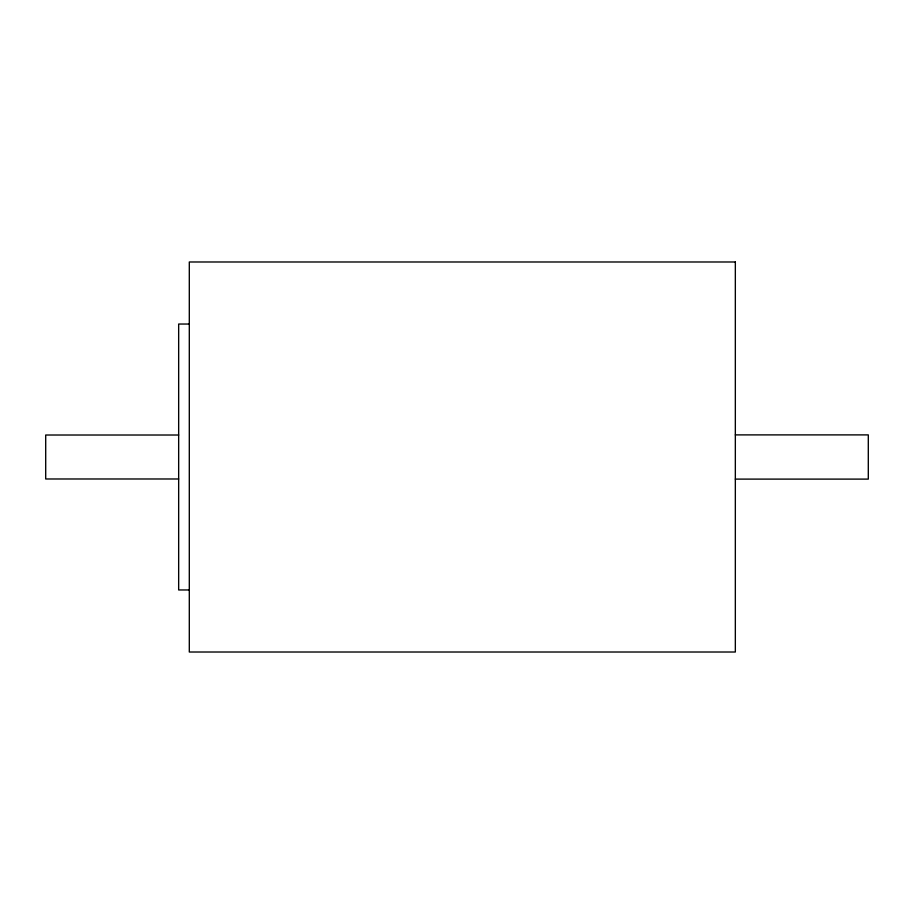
<?xml version="1.0" encoding="UTF-8"?>
<svg xmlns="http://www.w3.org/2000/svg" width="914" height="914" viewBox="0 0 914 914"><rect width="100%" height="100%" fill="white"/><g stroke="black" fill="none" stroke-linecap="round" stroke-linejoin="round"><path stroke-width="1.37" d="M189.301 324.036L178.664 324.036L178.664 589.964L189.301 589.964M735.336 434.893L868.3 434.893L868.3 479.107L735.336 479.107M178.664 435.018L45.7 435.018L45.7 478.982L178.664 478.982M735.336 261.987L189.301 261.987L189.301 652.013L735.336 652.013L735.336 261.987"/></g></svg>
